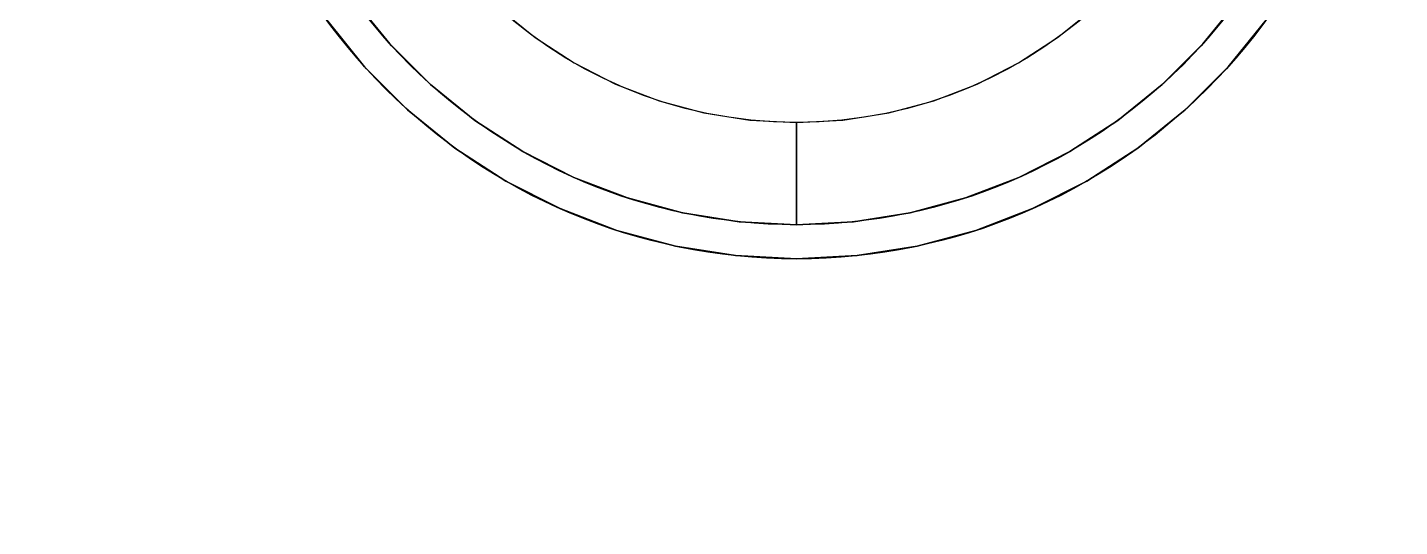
# Model space of a CAD drawing. Extents: x -1 to 971, y -1221 to 74.
# Drawn here: x 485.2 to 685.9, y -374.2 to -301.1 of the extents above; entities that cross this region are included whole.
import ezdxf

# ---------------------------------------------------------------- set-up
doc = ezdxf.new("R2010")
doc.units = 0
doc.layers.add('PQ_200_3D', color=1, linetype='Continuous')
doc.layers.add('PQ_204_2D', color=7, linetype='Continuous')

msp = doc.modelspace()

# ---------------------------------------------------------------- linework, layer by layer
at = {"layer": 'PQ_200_3D'}
for points in [[(252.68, -1120), (252.68, 0), (717.68, 0), (717.68, -1120)], [(252.68, -995, 65), (717.68, -995, 65), (717.68, 0, 65), (252.68, 0, 65)], [(538.22, -303.53, 2005), (538.22, -303.53, 1945), (532.95, -297.02, 1945), (532.95, -297.02, 2005)], [(662.4, -297.02, 2005), (662.4, -297.02, 1945), (657.13, -303.53, 1945), (657.13, -303.53, 2005)], [(544.15, -309.45, 2005), (544.15, -309.45, 1945), (538.22, -303.53, 1945), (538.22, -303.53, 2005)], [(657.13, -303.53, 2005), (657.13, -303.53, 1945), (651.21, -309.45, 1945), (651.21, -309.45, 2005)], [(550.65, -314.72, 2005), (550.65, -314.72, 1945), (544.15, -309.45, 1945), (544.15, -309.45, 2005)], [(651.21, -309.45, 2005), (651.21, -309.45, 1945), (644.7, -314.72, 1945), (644.7, -314.72, 2005)], [(557.68, -319.28, 2005), (557.68, -319.28, 1945), (550.65, -314.72, 1945), (550.65, -314.72, 2005)], [(644.7, -314.72, 2005), (644.7, -314.72, 1945), (637.68, -319.28, 1945), (637.68, -319.28, 2005)], [(565.14, -323.08, 2005), (565.14, -323.08, 1945), (557.68, -319.28, 1945), (557.68, -319.28, 2005)], [(637.68, -319.28, 2005), (637.68, -319.28, 1945), (630.22, -323.08, 1945), (630.22, -323.08, 2005)], [(572.95, -326.08, 2005), (572.95, -326.08, 1945), (565.14, -323.08, 1945), (565.14, -323.08, 2005)], [(630.22, -323.08, 2005), (630.22, -323.08, 1945), (622.4, -326.08, 1945), (622.4, -326.08, 2005)], [(581.04, -328.25, 2005), (581.04, -328.25, 1945), (572.95, -326.08, 1945), (572.95, -326.08, 2005)], [(622.4, -326.08, 2005), (622.4, -326.08, 1945), (614.31, -328.25, 1945), (614.31, -328.25, 2005)], [(589.31, -329.56, 2005), (589.31, -329.56, 1945), (581.04, -328.25, 1945), (581.04, -328.25, 2005)], [(614.31, -328.25, 2005), (614.31, -328.25, 1945), (606.04, -329.56, 1945), (606.04, -329.56, 2005)], [(597.68, -330, 2005), (597.68, -330, 1945), (589.31, -329.56, 1945), (589.31, -329.56, 2005)], [(606.04, -329.56, 2005), (606.04, -329.56, 1945), (597.68, -330, 1945), (597.68, -330, 2005)]]:
    msp.add_3dface(points, dxfattribs=at)
for points, invisible_edges in [([(217.68, -1080, 1945), (752.68, -1080, 1945), (752.68, -50, 1945), (217.68, -50, 1945)], 1), ([(217.68, -1080, 1685), (752.68, -1080, 1685), (752.68, -50, 1685), (217.68, -50, 1685)], 1), ([(538.22, -303.53, 1945), (597.68, -250, 1945), (597.68, -250, 1945), (532.95, -297.02, 1945)], 15), ([(544.15, -309.45, 1945), (597.68, -250, 1945), (597.68, -250, 1945), (538.22, -303.53, 1945)], 15), ([(550.65, -314.72, 1945), (597.68, -250, 1945), (597.68, -250, 1945), (544.15, -309.45, 1945)], 15), ([(557.68, -319.28, 1945), (597.68, -250, 1945), (597.68, -250, 1945), (550.65, -314.72, 1945)], 15), ([(597.68, -250, 2085), (559.46, -302.6, 2085), (554.17, -298.32, 2085), (597.68, -250, 2085)], 15), ([(565.14, -323.08, 1945), (597.68, -250, 1945), (597.68, -250, 1945), (557.68, -319.28, 1945)], 15), ([(597.68, -250, 2085), (565.17, -306.31, 2085), (559.46, -302.6, 2085), (597.68, -250, 2085)], 15), ([(572.95, -326.08, 1945), (597.68, -250, 1945), (597.68, -250, 1945), (565.14, -323.08, 1945)], 15), ([(597.68, -250, 2085), (571.23, -309.4, 2085), (565.17, -306.31, 2085), (597.68, -250, 2085)], 15), ([(597.68, -250, 2085), (577.58, -311.84, 2085), (571.23, -309.4, 2085), (597.68, -250, 2085)], 15), ([(581.04, -328.25, 1945), (597.68, -250, 1945), (597.68, -250, 1945), (572.95, -326.08, 1945)], 15), ([(597.68, -250, 2085), (584.16, -313.6, 2085), (577.58, -311.84, 2085), (597.68, -250, 2085)], 15), ([(589.31, -329.56, 1945), (597.68, -250, 1945), (597.68, -250, 1945), (581.04, -328.25, 1945)], 15), ([(597.68, -250, 2085), (590.88, -314.67, 2085), (584.16, -313.6, 2085), (597.68, -250, 2085)], 15), ([(597.68, -330, 1945), (597.68, -250, 1945), (597.68, -250, 1945), (589.31, -329.56, 1945)], 15), ([(597.68, -250, 2085), (597.68, -315.02, 2085), (590.88, -314.67, 2085), (597.68, -250, 2085)], 15), ([(662.4, -297.02, 1945), (597.68, -250, 1945), (597.68, -250, 1945), (657.13, -303.53, 1945)], 15), ([(657.13, -303.53, 1945), (597.68, -250, 1945), (597.68, -250, 1945), (651.21, -309.45, 1945)], 15), ([(597.68, -250, 2085), (641.18, -298.32, 2085), (635.89, -302.6, 2085), (597.68, -250, 2085)], 15), ([(651.21, -309.45, 1945), (597.68, -250, 1945), (597.68, -250, 1945), (644.7, -314.72, 1945)], 15), ([(597.68, -250, 2085), (635.89, -302.6, 2085), (630.19, -306.31, 2085), (597.68, -250, 2085)], 15), ([(644.7, -314.72, 1945), (597.68, -250, 1945), (597.68, -250, 1945), (637.68, -319.28, 1945)], 15), ([(597.68, -250, 2085), (630.19, -306.31, 2085), (624.12, -309.4, 2085), (597.68, -250, 2085)], 15), ([(637.68, -319.28, 1945), (597.68, -250, 1945), (597.68, -250, 1945), (630.22, -323.08, 1945)], 15), ([(597.68, -250, 2085), (624.12, -309.4, 2085), (617.77, -311.84, 2085), (597.68, -250, 2085)], 15), ([(630.22, -323.08, 1945), (597.68, -250, 1945), (597.68, -250, 1945), (622.4, -326.08, 1945)], 15), ([(597.68, -250, 2085), (617.77, -311.84, 2085), (611.19, -313.6, 2085), (597.68, -250, 2085)], 15), ([(622.4, -326.08, 1945), (597.68, -250, 1945), (597.68, -250, 1945), (614.31, -328.25, 1945)], 15), ([(597.68, -250, 2085), (611.19, -313.6, 2085), (604.47, -314.67, 2085), (597.68, -250, 2085)], 15), ([(614.31, -328.25, 1945), (597.68, -250, 1945), (597.68, -250, 1945), (606.04, -329.56, 1945)], 15), ([(597.68, -250, 2085), (604.47, -314.67, 2085), (597.68, -315.02, 2085), (597.68, -250, 2085)], 15), ([(606.04, -329.56, 1945), (597.68, -250, 1945), (597.68, -250, 1945), (597.68, -330, 1945)], 15), ([(549.36, -293.51, 2085), (538.22, -303.53, 2055), (532.95, -297.02, 2055), (545.07, -288.22, 2085)], 5), ([(650.28, -288.22, 2085), (662.4, -297.02, 2055), (657.13, -303.53, 2055), (646, -293.51, 2085)], 5), ([(554.17, -298.32, 2085), (544.15, -309.45, 2055), (538.22, -303.53, 2055), (549.36, -293.51, 2085)], 5), ([(646, -293.51, 2085), (657.13, -303.53, 2055), (651.21, -309.45, 2055), (641.18, -298.32, 2085)], 5), ([(538.22, -303.53, 2015), (534.51, -306.88, 2015), (528.91, -299.96, 2015), (532.95, -297.02, 2015)], 15), ([(534.51, -306.88, 2005), (538.22, -303.53, 2005), (532.95, -297.02, 2005), (528.91, -299.96, 2005)], 15), ([(538.22, -303.53, 2055), (538.22, -303.53, 2015), (532.95, -297.02, 2015), (532.95, -297.02, 2055)], 5), ([(662.4, -297.02, 2055), (662.4, -297.02, 2015), (657.13, -303.53, 2015), (657.13, -303.53, 2055)], 5), ([(662.4, -297.02, 2015), (666.44, -299.96, 2015), (660.84, -306.88, 2015), (657.13, -303.53, 2015)], 15), ([(666.44, -299.96, 2005), (662.4, -297.02, 2005), (657.13, -303.53, 2005), (660.84, -306.88, 2005)], 15), ([(559.46, -302.6, 2085), (550.65, -314.72, 2055), (544.15, -309.45, 2055), (554.17, -298.32, 2085)], 5), ([(641.18, -298.32, 2085), (651.21, -309.45, 2055), (644.7, -314.72, 2055), (635.89, -302.6, 2085)], 5), ([(534.51, -306.88, 2015), (534.51, -306.88, 2005), (528.91, -299.96, 2005), (528.91, -299.96, 2015)], 5), ([(666.44, -299.96, 2015), (666.44, -299.96, 2005), (660.84, -306.88, 2005), (660.84, -306.88, 2015)], 5), ([(565.17, -306.31, 2085), (557.68, -319.28, 2055), (550.65, -314.72, 2055), (559.46, -302.6, 2085)], 5), ([(635.89, -302.6, 2085), (644.7, -314.72, 2055), (637.68, -319.28, 2055), (630.19, -306.31, 2085)], 5), ([(544.15, -309.45, 2015), (540.8, -313.17, 2015), (534.51, -306.88, 2015), (538.22, -303.53, 2015)], 15), ([(540.8, -313.17, 2005), (544.15, -309.45, 2005), (538.22, -303.53, 2005), (534.51, -306.88, 2005)], 15), ([(544.15, -309.45, 2055), (544.15, -309.45, 2015), (538.22, -303.53, 2015), (538.22, -303.53, 2055)], 5), ([(657.13, -303.53, 2055), (657.13, -303.53, 2015), (651.21, -309.45, 2015), (651.21, -309.45, 2055)], 5), ([(657.13, -303.53, 2015), (660.84, -306.88, 2015), (654.55, -313.17, 2015), (651.21, -309.45, 2015)], 15), ([(660.84, -306.88, 2005), (657.13, -303.53, 2005), (651.21, -309.45, 2005), (654.55, -313.17, 2005)], 15), ([(540.8, -313.17, 2015), (540.8, -313.17, 2005), (534.51, -306.88, 2005), (534.51, -306.88, 2015)], 5), ([(571.23, -309.4, 2085), (565.14, -323.08, 2055), (557.68, -319.28, 2055), (565.17, -306.31, 2085)], 5), ([(630.19, -306.31, 2085), (637.68, -319.28, 2055), (630.22, -323.08, 2055), (624.12, -309.4, 2085)], 5), ([(660.84, -306.88, 2015), (660.84, -306.88, 2005), (654.55, -313.17, 2005), (654.55, -313.17, 2015)], 5), ([(550.65, -314.72, 2015), (547.71, -318.77, 2015), (540.8, -313.17, 2015), (544.15, -309.45, 2015)], 15), ([(547.71, -318.77, 2005), (550.65, -314.72, 2005), (544.15, -309.45, 2005), (540.8, -313.17, 2005)], 15), ([(550.65, -314.72, 2055), (550.65, -314.72, 2015), (544.15, -309.45, 2015), (544.15, -309.45, 2055)], 5), ([(577.58, -311.84, 2085), (572.95, -326.08, 2055), (565.14, -323.08, 2055), (571.23, -309.4, 2085)], 5), ([(624.12, -309.4, 2085), (630.22, -323.08, 2055), (622.4, -326.08, 2055), (617.77, -311.84, 2085)], 5), ([(651.21, -309.45, 2055), (651.21, -309.45, 2015), (644.7, -314.72, 2015), (644.7, -314.72, 2055)], 5), ([(651.21, -309.45, 2015), (654.55, -313.17, 2015), (647.64, -318.77, 2015), (644.7, -314.72, 2015)], 15), ([(654.55, -313.17, 2005), (651.21, -309.45, 2005), (644.7, -314.72, 2005), (647.64, -318.77, 2005)], 15), ([(547.71, -318.77, 2015), (547.71, -318.77, 2005), (540.8, -313.17, 2005), (540.8, -313.17, 2015)], 5), ([(584.16, -313.6, 2085), (581.04, -328.25, 2055), (572.95, -326.08, 2055), (577.58, -311.84, 2085)], 5), ([(617.77, -311.84, 2085), (622.4, -326.08, 2055), (614.31, -328.25, 2055), (611.19, -313.6, 2085)], 5), ([(654.55, -313.17, 2015), (654.55, -313.17, 2005), (647.64, -318.77, 2005), (647.64, -318.77, 2015)], 5), ([(557.68, -319.28, 2015), (555.18, -323.61, 2015), (547.71, -318.77, 2015), (550.65, -314.72, 2015)], 15), ([(555.18, -323.61, 2005), (557.68, -319.28, 2005), (550.65, -314.72, 2005), (547.71, -318.77, 2005)], 15), ([(557.68, -319.28, 2055), (557.68, -319.28, 2015), (550.65, -314.72, 2015), (550.65, -314.72, 2055)], 5), ([(590.88, -314.67, 2085), (589.31, -329.56, 2055), (581.04, -328.25, 2055), (584.16, -313.6, 2085)], 5), ([(597.68, -315.02, 2085), (597.68, -330, 2055), (589.31, -329.56, 2055), (590.88, -314.67, 2085)], 4), ([(604.47, -314.67, 2085), (606.04, -329.56, 2055), (597.68, -330, 2055), (597.68, -315.02, 2085)], 1), ([(611.19, -313.6, 2085), (614.31, -328.25, 2055), (606.04, -329.56, 2055), (604.47, -314.67, 2085)], 5), ([(644.7, -314.72, 2055), (644.7, -314.72, 2015), (637.68, -319.28, 2015), (637.68, -319.28, 2055)], 5), ([(644.7, -314.72, 2015), (647.64, -318.77, 2015), (640.18, -323.61, 2015), (637.68, -319.28, 2015)], 15), ([(647.64, -318.77, 2005), (644.7, -314.72, 2005), (637.68, -319.28, 2005), (640.18, -323.61, 2005)], 15), ([(555.18, -323.61, 2015), (555.18, -323.61, 2005), (547.71, -318.77, 2005), (547.71, -318.77, 2015)], 5), ([(647.64, -318.77, 2015), (647.64, -318.77, 2005), (640.18, -323.61, 2005), (640.18, -323.61, 2015)], 5), ([(565.14, -323.08, 2015), (563.1, -327.65, 2015), (555.18, -323.61, 2015), (557.68, -319.28, 2015)], 15), ([(563.1, -327.65, 2005), (565.14, -323.08, 2005), (557.68, -319.28, 2005), (555.18, -323.61, 2005)], 15), ([(565.14, -323.08, 2055), (565.14, -323.08, 2015), (557.68, -319.28, 2015), (557.68, -319.28, 2055)], 5), ([(637.68, -319.28, 2055), (637.68, -319.28, 2015), (630.22, -323.08, 2015), (630.22, -323.08, 2055)], 5), ([(637.68, -319.28, 2015), (640.18, -323.61, 2015), (632.25, -327.65, 2015), (630.22, -323.08, 2015)], 15), ([(640.18, -323.61, 2005), (637.68, -319.28, 2005), (630.22, -323.08, 2005), (632.25, -327.65, 2005)], 15), ([(572.95, -326.08, 2015), (571.41, -330.84, 2015), (563.1, -327.65, 2015), (565.14, -323.08, 2015)], 15), ([(571.41, -330.84, 2005), (572.95, -326.08, 2005), (565.14, -323.08, 2005), (563.1, -327.65, 2005)], 15), ([(572.95, -326.08, 2055), (572.95, -326.08, 2015), (565.14, -323.08, 2015), (565.14, -323.08, 2055)], 5), ([(630.22, -323.08, 2055), (630.22, -323.08, 2015), (622.4, -326.08, 2015), (622.4, -326.08, 2055)], 5), ([(630.22, -323.08, 2015), (632.25, -327.65, 2015), (623.94, -330.84, 2015), (622.4, -326.08, 2015)], 15), ([(632.25, -327.65, 2005), (630.22, -323.08, 2005), (622.4, -326.08, 2005), (623.94, -330.84, 2005)], 15), ([(563.1, -327.65, 2015), (563.1, -327.65, 2005), (555.18, -323.61, 2005), (555.18, -323.61, 2015)], 5), ([(640.18, -323.61, 2015), (640.18, -323.61, 2005), (632.25, -327.65, 2005), (632.25, -327.65, 2015)], 5), ([(581.04, -328.25, 2015), (580, -333.14, 2015), (571.41, -330.84, 2015), (572.95, -326.08, 2015)], 15), ([(580, -333.14, 2005), (581.04, -328.25, 2005), (572.95, -326.08, 2005), (571.41, -330.84, 2005)], 15), ([(581.04, -328.25, 2055), (581.04, -328.25, 2015), (572.95, -326.08, 2015), (572.95, -326.08, 2055)], 5), ([(622.4, -326.08, 2055), (622.4, -326.08, 2015), (614.31, -328.25, 2015), (614.31, -328.25, 2055)], 5), ([(622.4, -326.08, 2015), (623.94, -330.84, 2015), (615.35, -333.14, 2015), (614.31, -328.25, 2015)], 15), ([(623.94, -330.84, 2005), (622.4, -326.08, 2005), (614.31, -328.25, 2005), (615.35, -333.14, 2005)], 15), ([(571.41, -330.84, 2015), (571.41, -330.84, 2005), (563.1, -327.65, 2005), (563.1, -327.65, 2015)], 5), ([(589.31, -329.56, 2015), (588.79, -334.53, 2015), (580, -333.14, 2015), (581.04, -328.25, 2015)], 15), ([(588.79, -334.53, 2005), (589.31, -329.56, 2005), (581.04, -328.25, 2005), (580, -333.14, 2005)], 15), ([(589.31, -329.56, 2055), (589.31, -329.56, 2015), (581.04, -328.25, 2015), (581.04, -328.25, 2055)], 5), ([(614.31, -328.25, 2055), (614.31, -328.25, 2015), (606.04, -329.56, 2015), (606.04, -329.56, 2055)], 5), ([(614.31, -328.25, 2015), (615.35, -333.14, 2015), (606.56, -334.53, 2015), (606.04, -329.56, 2015)], 15), ([(615.35, -333.14, 2005), (614.31, -328.25, 2005), (606.04, -329.56, 2005), (606.56, -334.53, 2005)], 15), ([(632.25, -327.65, 2015), (632.25, -327.65, 2005), (623.94, -330.84, 2005), (623.94, -330.84, 2015)], 5), ([(580, -333.14, 2015), (580, -333.14, 2005), (571.41, -330.84, 2005), (571.41, -330.84, 2015)], 5), ([(597.68, -330, 2015), (597.68, -335, 2015), (588.79, -334.53, 2015), (589.31, -329.56, 2015)], 15), ([(597.68, -335, 2005), (597.68, -330, 2005), (589.31, -329.56, 2005), (588.79, -334.53, 2005)], 15), ([(597.68, -330, 2055), (597.68, -330, 2015), (589.31, -329.56, 2015), (589.31, -329.56, 2055)], 4), ([(606.04, -329.56, 2055), (606.04, -329.56, 2015), (597.68, -330, 2015), (597.68, -330, 2055)], 1), ([(606.04, -329.56, 2015), (606.56, -334.53, 2015), (597.68, -335, 2015), (597.68, -330, 2015)], 15), ([(606.56, -334.53, 2005), (606.04, -329.56, 2005), (597.68, -330, 2005), (597.68, -335, 2005)], 15), ([(623.94, -330.84, 2015), (623.94, -330.84, 2005), (615.35, -333.14, 2005), (615.35, -333.14, 2015)], 5), ([(588.79, -334.53, 2015), (588.79, -334.53, 2005), (580, -333.14, 2005), (580, -333.14, 2015)], 5), ([(615.35, -333.14, 2015), (615.35, -333.14, 2005), (606.56, -334.53, 2005), (606.56, -334.53, 2015)], 5), ([(597.68, -335, 2015), (597.68, -335, 2005), (588.79, -334.53, 2005), (588.79, -334.53, 2015)], 4), ([(606.56, -334.53, 2015), (606.56, -334.53, 2005), (597.68, -335, 2005), (597.68, -335, 2015)], 1)]:
    msp.add_3dface(points, dxfattribs=dict(at, invisible_edges=invisible_edges))
at = {"layer": 'PQ_204_2D'}
for radius in [85, 80, 65.02]:
    msp.add_circle((597.68, -250), radius, dxfattribs=at)

doc.saveas('drawing.dxf')
